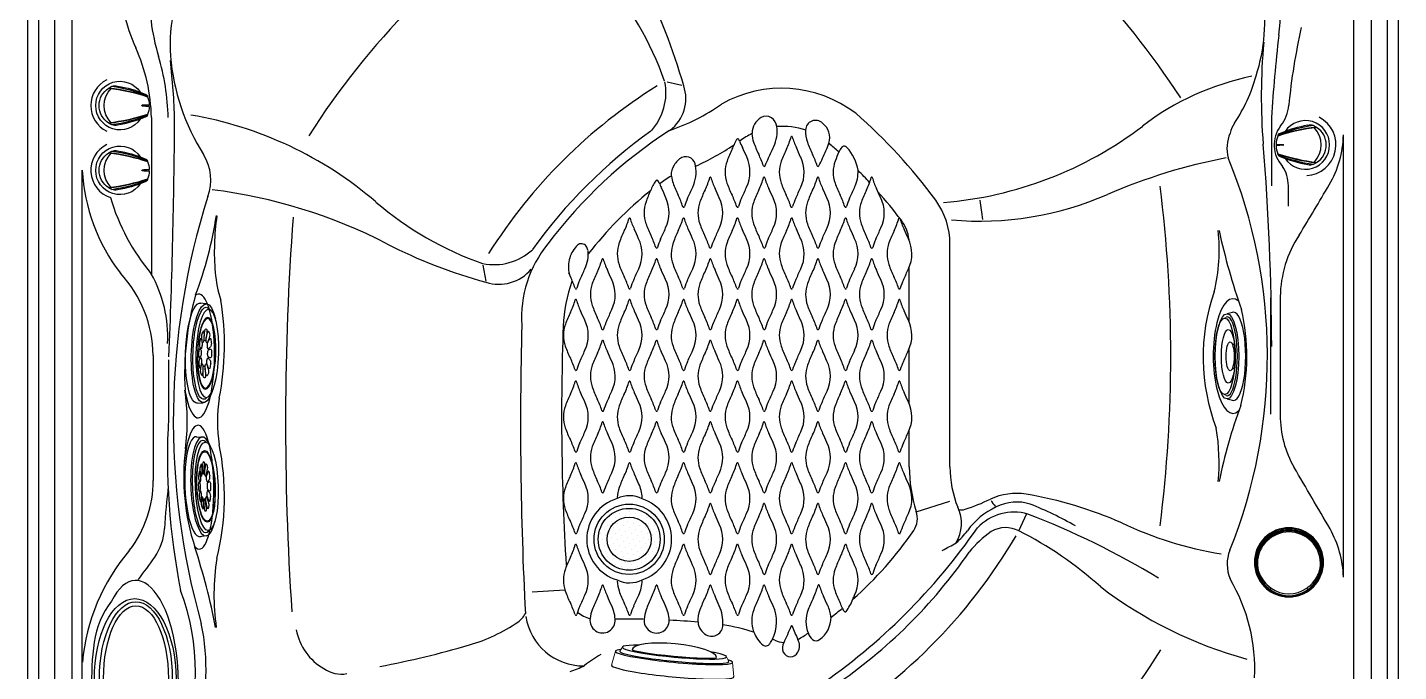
# Model space of a CAD drawing. Extents: x 0 to 77, y -21 to 126.
# Drawn here: x -0.1 to 77.5, y 24.4 to 60.8 of the extents above; entities that cross this region are included whole.
import ezdxf

# ---------------------------------------------------------------- set-up
doc = ezdxf.new("R2010")
doc.units = 0
doc.header["$MEASUREMENT"] = 0
doc.layers.add('1', color=4, linetype='Continuous')
doc.layers.add('BDIM_CYAN', color=4, linetype='Continuous')

# ---------------------------------------------------------------- blocks, each defined once
blk = doc.blocks.new('2014DJ4')
at = {"layer": '1', "color": 4, "linetype": 'Continuous'}
for p, q in [((-2.41, 1.063), (-2.495, 0.685)), ((2.495, 0.685), (2.41, 1.063))]:
    blk.add_line(p, q, dxfattribs=at)
at = {"layer": '1', "color": 3, "linetype": 'Continuous', "lineweight": 15}
for p, q in [((-2.145, 1.253), (-2.21, 1.111)), ((2.218, 1.094), (2.145, 1.253))]:
    blk.add_line(p, q, dxfattribs=at)
at = {"layer": '1', "color": 4, "linetype": 'Continuous'}
for centre, radius, start, end in [((-1.008, 0.486), 0.397, 21.89998, 51.63555), ((1.023, 0.474), 0.416, 129.00727, 157.33581)]:
    blk.add_arc(centre, radius, start, end, dxfattribs=at)
for centre, major_axis, ratio in [((0, 1.063), (-2.41, 0), 0.275784), ((0, 0.886), (-0.812, 0), 0.276352)]:
    blk.add_ellipse(centre, major_axis=major_axis, ratio=ratio, dxfattribs=at)
at = {"layer": '1', "color": 3, "linetype": 'Continuous'}
for centre, major_axis, ratio in [((0, 1.185), (-2.162, 0), 0.260629), ((0, 0.989), (1.51, 0), 0.258819)]:
    blk.add_ellipse(centre, major_axis=major_axis, ratio=ratio, dxfattribs=at)
blk.add_ellipse((0, 1.04), major_axis=(-2.228, -0.001), ratio=0.252987, start_param=6.154394, end_param=9.560892, dxfattribs=at)
at = {"layer": '1', "color": 4, "linetype": 'Continuous'}
blk.add_ellipse((0, 0.685), major_axis=(-2.495, 0), ratio=0.274041, start_param=6.159415, end_param=9.548548, dxfattribs=at)
blk = doc.blocks.new('2014S124')
at = {"layer": '1', "color": 4, "linetype": 'Continuous'}
for p, q in [((-2.902, -1.151), (-2.871, -0.798)), ((2.726, -0.801), (2.757, -1.151))]:
    blk.add_line(p, q, dxfattribs=at)
for centre, radius, start, end in [((-1.416, -0.77), 0.0473, 99.15832, 182.82541), ((-1.402, -0.769), 0.0613, 182.82541, 251.7181), ((-1.363, -1.099), 0.381, 85.90541, 99.15832), ((-1.331, -0.639), 0.0133, 139.63881, 230.93147), ((-1.094, -0.969), 0.419, 102.30616, 126.17528), ((-1.247, -0.531), 0.15, 231.95617, 254.16671), ((-1.756, -6.588), 5.884, 81.237, 85.90541), ((-0.71, 1.361), 2.117, 254.16671, 266.21492), ((-1.127, -0.964), 0.408, 78.04886, 97.92454), ((-1.462, -2.585), 2.063, 67.49842, 78.27721), ((-0.894, -0.516), 0.0301, 99.17785, 221.30698), ((-0.391, 0.306), 0.992, 238.02554, 256.89736), ((1.101, -12.868), 12.543, 97.96878, 99.17785), ((-0.866, -0.864), 0.0917, 48.933, 85.6576), ((-0.826, -0.391), 0.361, 266.21492, 280.86548), ((-0.804, -0.508), 0.242, 280.86548, 305.5063), ((-0.684, -0.697), 0.0224, 339.91621, 58.10102), ((-0.627, -0.838), 0.391, 70.50257, 91.5894), ((-0.525, -0.103), 0.566, 260.71234, 287.3942), ((-0.696, -0.886), 0.462, 39.12145, 64.43622), ((-0.358, -0.614), 0.0287, 274.49062, 41.88174), ((-0.286, -0.478), 0.0376, 128.332, 191.55559), ((-0.091, -0.438), 0.236, 191.55559, 220.05631), ((-0.226, -0.553), 0.134, 93.77125, 128.332), ((-0.168, -0.476), 0.155, 227.54611, 265.02271), ((-0.065, -3), 2.586, 86.77407, 93.77125), ((-0.078, 0.324), 0.96, 263.85909, 276.41416), ((0.028, -0.484), 0.146, 270.45555, 314.10757), ((0.07, -0.601), 0.183, 61.06306, 86.77407), ((-0.256, -0.328), 0.465, 325.8951, 339.01202), ((0.138, -0.479), 0.0434, 339.01202, 61.06306), ((0.204, -0.614), 0.0287, 138.11826, 265.50938), ((0.541, -0.886), 0.462, 115.56378, 140.87855), ((0.371, -0.103), 0.566, 252.6058, 279.28766), ((0.472, -0.838), 0.391, 88.4106, 109.49743), ((0.237, 0.306), 0.992, 283.10264, 301.97446), ((-1.256, -12.868), 12.543, 80.82215, 82.03122), ((0.53, -0.697), 0.0224, 121.89898, 200.08379), ((0.649, -0.508), 0.242, 234.4937, 259.13452), ((1.308, -2.585), 2.063, 101.72279, 112.50158), ((0.672, -0.391), 0.361, 259.13452, 273.78508), ((0.712, -0.864), 0.0917, 94.3424, 131.067), ((0.556, 1.361), 2.117, 273.78508, 285.83329), ((1.601, -6.588), 5.884, 94.09459, 98.763), ((0.74, -0.516), 0.0301, 318.69302, 80.82215), ((0.973, -0.964), 0.408, 82.07546, 101.95114), ((0.94, -0.969), 0.419, 53.82472, 77.69384), ((1.093, -0.531), 0.15, 285.83329, 308.04383), ((1.208, -1.099), 0.381, 80.84168, 94.09459), ((1.177, -0.639), 0.0133, 309.06853, 40.36119), ((1.247, -0.769), 0.0613, 288.2819, 357.17459), ((1.261, -0.77), 0.0473, 357.17459, 80.84168), ((-1.181, 0.229), 1.083, 257.21053, 266.53917), ((-1.327, -0.909), 0.0126, 97.50912, 238.93788), ((-1.028, -0.413), 0.592, 238.93788, 260.38603), ((-0.989, -3.477), 2.602, 87.27978, 97.50912), ((-0.99, 2.535), 3.397, 265.66767, 272.28747), ((-1.05, -0.539), 0.464, 260.38603, 276.11808), ((-1.602, 4.618), 5.65, 276.11808, 279.27437), ((-0.912, -1.04), 0.0135, 106.93268, 266.11582), ((-0.464, -2.514), 1.554, 97.62623, 106.93268), ((-0.391, 1.308), 2.419, 257.53073, 264.72726), ((-0.891, -1.423), 0.547, 69.49384, 87.27978), ((-0.85, -0.793), 0.0663, 265.92354, 311.88695), ((-0.827, -0.819), 0.0316, 311.88695, 48.933), ((-0.305, -0.284), 0.741, 237.7862, 241.10405), ((-0.702, -0.898), 0.0617, 279.27437, 307.87815), ((-0.574, -1.691), 0.723, 86.82516, 97.62623), ((-0.669, -0.939), 0.00905, 307.87815, 43.5431), ((-0.593, -0.55), 0.552, 267.89846, 282.19897), ((-0.588, -1.941), 0.974, 75.69297, 86.82516), ((-0.563, -0.705), 0.394, 282.79153, 304.93324), ((-0.353, -1.015), 0.0189, 320.31811, 73.09928), ((-0.293, -1.089), 0.028, 160.74005, 281.45722), ((-0.136, -1.22), 0.231, 119.92752, 142.41019), ((-0.07, 0.673), 1.802, 263.06646, 277.17717), ((-0.144, -1.417), 0.411, 94.02804, 105.10915), ((-0.075, -2.039), 1.037, 81.53371, 95.46452), ((0.061, -1.13), 0.117, 49.88276, 81.53371), ((0.027, -1.171), 0.171, 30.73636, 49.88276), ((0.155, -1.094), 0.0212, 270.83793, 30.73636), ((0.198, -1.015), 0.0189, 106.90072, 219.68189), ((0.409, -0.705), 0.394, 235.06676, 257.20847), ((0.433, -1.941), 0.974, 93.17484, 104.30703), ((0.438, -0.55), 0.552, 257.80103, 272.10154), ((0.419, -1.691), 0.723, 82.37377, 93.17484), ((0.236, 1.308), 2.419, 275.27274, 282.46927), ((0.515, -0.939), 0.00905, 136.4569, 232.12185), ((0.15, -0.284), 0.741, 298.89595, 302.2138), ((0.547, -0.898), 0.0617, 232.12185, 260.72563), ((0.309, -2.514), 1.554, 73.06732, 82.37377), ((1.448, 4.618), 5.65, 260.72563, 263.88192), ((0.737, -1.423), 0.547, 92.72022, 110.50616), ((0.672, -0.819), 0.0316, 131.067, 228.11305), ((0.695, -0.793), 0.0663, 228.11305, 274.07646), ((0.836, 2.535), 3.397, 267.71253, 274.33233), ((0.834, -3.477), 2.602, 82.49088, 92.72022), ((0.758, -1.04), 0.0135, 273.88418, 73.06732), ((0.895, -0.539), 0.464, 263.88192, 279.61397), ((0.874, -0.413), 0.592, 279.61397, 301.06212), ((1.027, 0.229), 1.083, 273.46083, 282.78947), ((1.173, -0.909), 0.0126, 301.06212, 82.49088)]:
    blk.add_arc(centre, radius, start, end, dxfattribs=at)
at = {"layer": '1', "color": 3, "linetype": 'Continuous'}
for centre, major_axis, ratio in [((-0.077, -0.651), (-2.498, 0.009), 0.259148), ((-0.073, -0.697), (-2.027, 0), 0.25727)]:
    blk.add_ellipse(centre, major_axis=major_axis, ratio=ratio, dxfattribs=at)
at = {"layer": '1', "color": 4, "linetype": 'Continuous'}
for centre, major_axis, ratio, start_param, end_param in [((-0.072, -0.799), (-2.798, 0.001), 0.271239, 5.590718, 10.215837), ((-0.073, -1.151), (-2.83, 0), 0.260205, 6.236712, 9.470532)]:
    blk.add_ellipse(centre, major_axis=major_axis, ratio=ratio, start_param=start_param, end_param=end_param, dxfattribs=at)
at = {"layer": '1', "color": 3, "linetype": 'Continuous'}
blk.add_ellipse((-0.072, -0.796), major_axis=(-2.605, 0.01), ratio=0.257336, start_param=5.994174, end_param=9.732946, dxfattribs=at)
at = {"layer": '1', "color": 4, "linetype": 'Continuous'}
blk.add_ellipse((-0.072, -0.701), major_axis=(-1.968, 0), ratio=0.258128, dxfattribs=at)
blk = doc.blocks.new('2014AV')
at = {"layer": '1', "color": 4, "linetype": 'Continuous'}
for p, q in [((0.59, 1.004), (0.59, 0.984)), ((-1.575, 0.526), (-1.575, 0.501)), ((-1.575, -0.526), (-1.575, -0.501)), ((0.59, -1.004), (0.59, -0.984))]:
    blk.add_line(p, q, dxfattribs=at)
at = {"layer": '1', "color": 3, "linetype": 'Continuous'}
for centre, radius, start, end in [((1.863, -9.907), 10.984, 96.65413, 108.31002), ((1.993, -10.4), 11.47, 96.90962, 108.19227), ((1.812, -8.247), 9.441, 98.38361, 110.96753), ((-0.553, 0), 1.42, 316.91487, 43.08513), ((1.993, 10.4), 11.47, 251.8075, 263.09064), ((1.863, 9.907), 10.984, 251.68998, 263.34587), ((1.812, 8.247), 9.441, 249.03247, 261.61639)]:
    blk.add_arc(centre, radius, start, end, dxfattribs=at)
at = {"layer": '1', "color": 4, "linetype": 'Continuous'}
for centre, radius, start, end in [((1.395, -6.282), 7.499, 99.80764, 112.33084), ((-0.026, 0), 1.375, 213.74284, 146.18679), ((0.245, 0.369), 0.749, 74.93644, 99.81969), ((-0.057, 0.071), 1.135, 55.2054, 64.04467), ((0, 0), 1.161, 301.85239, 58.14761), ((-0.289, 0), 1.391, 159.08422, 178.28568), ((-1.092, 0.334), 0.53, 153.90726, 159.32553), ((-1.341, 0.387), 0.29, 113.06827, 141.37067), ((-0.289, 0), 1.391, 181.71482, 200.91636), ((-1.092, -0.334), 0.53, 200.67447, 206.09274), ((-1.341, -0.387), 0.29, 218.62933, 246.93173), ((1.395, 6.282), 7.499, 247.66916, 260.19236), ((0.245, -0.369), 0.749, 260.18031, 285.06356), ((-0.057, -0.071), 1.135, 295.95533, 304.7946)]:
    blk.add_arc(centre, radius, start, end, dxfattribs=at)
at = {"layer": '1', "color": 2, "linetype": 'Continuous'}
for centre, radius, start, end in [((-1.716, 0), 0.0554, 311.36187, 48.63863), ((15.926, 321.236), 321.68, 266.86338, 266.93396), ((-1.28, 0), 0.0163, 273.06604, 86.93396), ((16.137, -325.179), 325.628, 93.06604, 93.13577)]:
    blk.add_arc(centre, radius, start, end, dxfattribs=at)
blk = doc.blocks.new('2014SPK')
at = {"layer": '1', "color": 4, "linetype": 'Continuous'}
blk.add_ellipse((-0.004, 0), major_axis=(0, 4.344), ratio=0.474388, dxfattribs=at)
at = {"layer": '1', "color": 2, "linetype": 'Continuous'}
blk.add_ellipse((0, 0), major_axis=(-0.003, 4.113), ratio=0.446028, dxfattribs=at)
blk = doc.blocks.new('2014L2')
at = {"layer": '1', "color": 4, "linetype": 'Continuous', "lineweight": 15}
for p, q in [((-3.443, 1.125), (-3.586, 0.323)), ((3.356, 0.323), (3.214, 1.125))]:
    blk.add_line(p, q, dxfattribs=at)
at = {"layer": '1', "color": 3, "linetype": 'Continuous', "lineweight": 15}
for p, q in [((-3.076, 1.393), (-3.203, 1.152)), ((2.997, 1.152), (2.841, 1.404))]:
    blk.add_line(p, q, dxfattribs=at)
at = {"layer": '1', "color": 3, "linetype": 'Continuous'}
for centre, major_axis, ratio, start_param, end_param in [((-0.118, 1.398), (-2.959, -0.005), 0.096023, 5.474081, 10.237444), ((-0.103, 1.152), (-3.1, 0), 0.087249, 6.191747, 9.53276), ((-0.115, 1.312), (-2.4, -0.002), 0.060609, 0, 3.117594)]:
    blk.add_ellipse(centre, major_axis=major_axis, ratio=ratio, start_param=start_param, end_param=end_param, dxfattribs=at)
at = {"layer": '1', "color": 2, "linetype": 'Continuous'}
blk.add_ellipse((-0.115, 1.312), major_axis=(-2.4, -0.002), ratio=0.230702, start_param=3.141593, end_param=6.283185, dxfattribs=at)
at = {"layer": '1', "color": 4, "linetype": 'Continuous'}
for centre, major_axis, ratio, start_param, end_param in [((-0.115, 1.125), (-3.329, 0), 0.091781, 5.867673, 9.84029), ((-0.115, 0.323), (-3.471, 0), 0.095239, 6.249456, 9.458508)]:
    blk.add_ellipse(centre, major_axis=major_axis, ratio=ratio, start_param=start_param, end_param=end_param, dxfattribs=at)
blk = doc.blocks.new('*X2')
at = {"color": 0}
for p, q in [((200.597, 336.892), (200.597, 336.892)), ((200.995, 336.76), (200.995, 336.76)), ((199.404, 336.229), (199.404, 336.229)), ((199.537, 335.832), (199.537, 335.832)), ((199.669, 336.494), (199.669, 336.494)), ((199.802, 336.097), (199.802, 336.097)), ((200.067, 336.362), (200.067, 336.362)), ((200.2, 335.964), (200.2, 335.964)), ((200.332, 336.627), (200.332, 336.627)), ((200.465, 336.229), (200.465, 336.229)), ((200.597, 335.832), (200.597, 335.832)), ((200.73, 336.494), (200.73, 336.494)), ((200.863, 336.097), (200.863, 336.097)), ((201.128, 336.362), (201.128, 336.362)), ((201.26, 335.964), (201.26, 335.964)), ((201.393, 336.627), (201.393, 336.627)), ((201.525, 336.229), (201.525, 336.229)), ((201.658, 335.832), (201.658, 335.832)), ((201.791, 336.494), (201.791, 336.494)), ((201.923, 336.097), (201.923, 336.097)), ((202.188, 336.362), (202.188, 336.362)), ((202.321, 335.964), (202.321, 335.964)), ((202.586, 336.229), (202.586, 336.229)), ((202.719, 335.832), (202.719, 335.832)), ((199.006, 335.301), (199.006, 335.301)), ((199.139, 334.903), (199.139, 334.903)), ((199.272, 335.566), (199.272, 335.566)), ((199.404, 335.169), (199.404, 335.169)), ((199.669, 335.434), (199.669, 335.434)), ((199.802, 335.036), (199.802, 335.036)), ((199.934, 335.699), (199.934, 335.699)), ((200.067, 335.301), (200.067, 335.301)), ((200.2, 334.903), (200.2, 334.903)), ((200.332, 335.566), (200.332, 335.566)), ((200.465, 335.169), (200.465, 335.169)), ((200.73, 335.434), (200.73, 335.434)), ((200.863, 335.036), (200.863, 335.036)), ((200.995, 335.699), (200.995, 335.699)), ((201.128, 335.301), (201.128, 335.301)), ((201.26, 334.903), (201.26, 334.903)), ((201.393, 335.566), (201.393, 335.566)), ((201.525, 335.169), (201.525, 335.169)), ((201.791, 335.434), (201.791, 335.434)), ((201.923, 335.036), (201.923, 335.036)), ((202.056, 335.699), (202.056, 335.699)), ((202.188, 335.301), (202.188, 335.301)), ((202.321, 334.903), (202.321, 334.903)), ((202.454, 335.566), (202.454, 335.566)), ((202.586, 335.169), (202.586, 335.169)), ((202.851, 335.434), (202.851, 335.434)), ((202.984, 335.036), (202.984, 335.036)), ((199.006, 334.241), (199.006, 334.241)), ((199.272, 334.506), (199.272, 334.506)), ((199.404, 334.108), (199.404, 334.108)), ((199.537, 334.771), (199.537, 334.771)), ((199.669, 334.373), (199.669, 334.373)), ((199.802, 333.975), (199.802, 333.975)), ((199.934, 334.638), (199.934, 334.638)), ((200.067, 334.241), (200.067, 334.241)), ((200.332, 334.506), (200.332, 334.506)), ((200.465, 334.108), (200.465, 334.108)), ((200.597, 334.771), (200.597, 334.771)), ((200.73, 334.373), (200.73, 334.373)), ((200.863, 333.975), (200.863, 333.975)), ((200.995, 334.638), (200.995, 334.638)), ((201.128, 334.241), (201.128, 334.241)), ((201.393, 334.506), (201.393, 334.506)), ((201.525, 334.108), (201.525, 334.108)), ((201.658, 334.771), (201.658, 334.771)), ((201.791, 334.373), (201.791, 334.373)), ((201.923, 333.975), (201.923, 333.975)), ((202.056, 334.638), (202.056, 334.638)), ((202.188, 334.241), (202.188, 334.241)), ((202.454, 334.506), (202.454, 334.506)), ((202.586, 334.108), (202.586, 334.108)), ((202.719, 334.771), (202.719, 334.771)), ((202.851, 334.373), (202.851, 334.373)), ((199.537, 333.71), (199.537, 333.71)), ((199.669, 333.312), (199.669, 333.312)), ((199.934, 333.578), (199.934, 333.578)), ((200.067, 333.18), (200.067, 333.18)), ((200.2, 333.843), (200.2, 333.843)), ((200.332, 333.445), (200.332, 333.445)), ((200.465, 333.047), (200.465, 333.047)), ((200.597, 333.71), (200.597, 333.71)), ((200.73, 333.312), (200.73, 333.312)), ((200.995, 333.578), (200.995, 333.578)), ((201.128, 333.18), (201.128, 333.18)), ((201.26, 333.843), (201.26, 333.843)), ((201.393, 333.445), (201.393, 333.445)), ((201.525, 333.047), (201.525, 333.047)), ((201.658, 333.71), (201.658, 333.71)), ((201.791, 333.312), (201.791, 333.312)), ((202.056, 333.578), (202.056, 333.578)), ((202.321, 333.843), (202.321, 333.843)), ((202.454, 333.445), (202.454, 333.445)), ((200.863, 332.915), (200.863, 332.915))]:
    blk.add_line(p, q, dxfattribs=at)
blk = doc.blocks.new('DRAIN')
at = {"layer": '1', "color": 2}
for radius in [1.75, 1.25]:
    blk.add_circle((0, 0), radius, dxfattribs=at)
at = {"layer": '1', "color": 3, "xscale": 0.8339416050646733, "yscale": 0.8339416050646733, "zscale": 0.8339416050646733}
blk.add_blockref('*X2', (-167.604, -279.291), dxfattribs=at)
blk = doc.blocks.new('FWPATTERN')
at = {"layer": '1', "color": 3, "linetype": 'Continuous'}
for centre, radius, start, end in [((-4.514, 3.18), 4.736, 334.31292, 343.44829), ((0.055, 1.822), 0.03, 16.06193, 163.44829), ((3.805, 2.902), 3.873, 196.06193, 205.8405), ((6.322, -2.079), 7.308, 153.9837, 159.73206), ((-30.508, -13.091), 33.984, 23.9011, 24.89258), ((1.173, -0.177), 1.819, 159.73206, 199.64161), ((-1.177, -0.177), 1.938, 334.23454, 26.17865), ((5.466, 1.355), 6.378, 199.64161, 206.26194), ((-5.227, -3.856), 5.517, 18.29259, 25.65808), ((-20.381, 8.084), 22.843, 334.78462, 336.51208), ((0.059, -2.109), 0.05, 198.29259, 344.28879), ((3.053, -2.951), 3.06, 154.78462, 164.28879)]:
    blk.add_arc(centre, radius, start, end, dxfattribs=at)
blk = doc.blocks.new('CAP HSS')
at = {"layer": 'BDIM_CYAN', "linetype": 'Continuous', "lineweight": 25}
for p, q in [((-1.841, 0.021), (-1.835, -0.081)), ((1.839, -0.021), (1.841, 0.021)), ((1.863, 0.019), (1.861, -0.022)), ((-1.362, -1.291), (-1.382, -1.311)), ((1.382, -1.311), (1.362, -1.291))]:
    blk.add_line(p, q, dxfattribs=at)
at = {"layer": 'BDIM_CYAN', "linetype": 'Continuous', "lineweight": 25, "flags": 128}
for points in [[(0, 1.924), (0, 1.946), (0, 1.957), (0, 1.967), (0, 1.976), (0, 1.982), (0, 1.987)], [(-1.786, 0.031), (-1.782, -0.108), (-1.765, -0.246), (-1.734, -0.384), (-1.704, -0.483), (-1.667, -0.58), (-1.624, -0.676), (-1.574, -0.771), (-1.5, -0.887), (-1.418, -1), (-1.325, -1.108), (-1.228, -1.207), (-1.123, -1.3), (-1.012, -1.386)], [(1.012, -1.386), (1.096, -1.322), (1.177, -1.254), (1.253, -1.183), (1.325, -1.108), (1.396, -1.027), (1.46, -0.944), (1.52, -0.859), (1.574, -0.771), (1.624, -0.676), (1.667, -0.58), (1.704, -0.483), (1.734, -0.384), (1.765, -0.246), (1.782, -0.108), (1.786, 0.031)], [(-1.835, -0.081), (-1.834, -0.092), (-1.833, -0.103)], [(-1.492, -1.019), (-1.511, -1.03), (-1.534, -1.043)], [(0.939, -1.557), (1.009, -1.51), (1.077, -1.461)], [(-0.51, -1.749), (-0.463, -1.762), (-0.418, -1.775), (-0.366, -1.79), (-0.32, -1.803), (-0.28, -1.814), (-0.248, -1.825), (-0.225, -1.834), (-0.212, -1.842), (-0.208, -1.848)], [(-0.243, -1.869), (-0.25, -1.862), (-0.26, -1.855)], [(-0.244, -1.853), (-0.237, -1.851), (-0.23, -1.849)], [(-0.23, -1.849), (-0.227, -1.848), (-0.208, -1.848)], [(-0.208, -1.848), (-0.207, -1.86), (-0.206, -1.873)], [(0.206, -1.873), (0.207, -1.86), (0.208, -1.847)], [(0.208, -1.847), (0.212, -1.842), (0.225, -1.834), (0.248, -1.824), (0.28, -1.814), (0.32, -1.802), (0.367, -1.789), (0.418, -1.775), (0.463, -1.762), (0.51, -1.749)], [(0.208, -1.847), (0.227, -1.848), (0.23, -1.849)], [(0.23, -1.849), (0.237, -1.851), (0.244, -1.853)], [(0.26, -1.855), (0.25, -1.862), (0.243, -1.869)]]:
    blk.add_lwpolyline(points, dxfattribs=at)
at = {"layer": 'BDIM_CYAN', "color": 3, "linetype": 'Continuous', "lineweight": 25, "flags": 128}
for points in [[(-1.855, -0.082), (-1.856, -0.078), (-1.863, 0.019)], [(1.534, -1.044), (1.444, -1.163), (1.344, -1.276)]]:
    blk.add_lwpolyline(points, dxfattribs=at)
at = {"layer": 'BDIM_CYAN', "linetype": 'Continuous', "lineweight": 25}
for centre, radius, start, end in [((0, 0.071), 1.955, 315, 225), ((-0.001, 0.035), 1.889, 89.96033, 178.90515), ((0, 0.026), 1.874, 17.67156, 162.32905), ((0, 0), 1.787, 0.99655, 179.00402), ((0.001, 0.035), 1.889, 1.09441, 90.03994), ((-1.905, 0.313), 0.243, 266.38932, 273.61068), ((0.005, 0.064), 1.926, 179.80106, 224.74366), ((0.008, 0.063), 1.897, 179.74788, 215.66045), ((-1.875, 0.311), 0.293, 272.34868, 276.79058), ((-0.144, 0.065), 1.697, 162.03259, 181.48445), ((-2.018, 1.087), 1.081, 279.45177, 282.38725), ((-1.717, 0.796), 0.212, 251.19916, 258.76359), ((-0.008, 0.063), 1.898, 324.33131, 0.25171), ((1.717, 0.796), 0.212, 281.23789, 288.80132), ((0.151, 0.065), 1.69, 358.47868, 18.00551), ((0.205, 0.088), 1.66, 357.60061, 17.77888), ((2.018, 1.087), 1.081, 257.61327, 260.54889), ((1.876, 0.308), 0.29, 263.10903, 267.59711), ((1.905, 0.313), 0.243, 266.38566, 273.61434), ((-1.886, 0.973), 1.055, 271.63444, 272.7737), ((0.183, 0.126), 2.028, 186.46352, 214.35879), ((-0.2, 0.129), 2.044, 325.83152, 355.79998), ((-0.256, 0.093), 2.12, 327.58529, 356.89599), ((1.889, 1.003), 1.025, 267.20913, 268.45087), ((0.178, 0.128), 2.025, 214.4818, 222.81714), ((0, 0.071), 1.955, 225, 262.86), ((-1.398, -1.228), 0.0729, 299.53504, 318.16942), ((0.006, 0.065), 1.927, 224.74189, 239.51773), ((-1.111, -1.545), 0.355, 123.63136, 130.95591), ((0.026, 0.036), 1.898, 223.77291, 233.42736), ((0.097, 0.047), 1.911, 222.71086, 232.10173), ((-0.954, -1.611), 0.195, 129.48983, 140.71871), ((-0.026, -0.03), 1.813, 233.52835, 238.95907), ((-1.369, -1.138), 0.435, 312.12544, 325.23611), ((-0.058, -0.134), 1.673, 232.45357, 238.21694), ((0, 0.012), 1.725, 234.09825, 305.89994), ((0.006, 0.001), 1.85, 301.07397, 316.31317), ((-0.006, 0.065), 1.927, 300.47082, 315.25784), ((1.368, -1.139), 0.434, 214.75655, 227.91499), ((-0.12, 0.077), 1.949, 307.90664, 325.76757), ((-0.14, 0.096), 1.977, 308.02708, 325.6398), ((1.398, -1.228), 0.0726, 221.84546, 240.47622), ((-1.003, -1.561), 0.0467, 312.1656, 331.44271), ((0.003, 0.059), 1.92, 239.50789, 254.0239), ((-0.843, -1.659), 0.14, 132.93848, 147.20533), ((-0.022, -0.022), 1.822, 238.96483, 244.61249), ((-0.048, -0.117), 1.693, 238.23708, 244.18937), ((-0.707, -1.714), 0.107, 137.08358, 154.62222), ((0.001, 0.027), 1.876, 244.60289, 253.84105), ((0.001, -0.035), 1.788, 243.91112, 253.39974), ((-0.569, -1.762), 0.05, 330.79307, 345.14281), ((-1.348, -5.514), 3.817, 73.43558, 77.55098), ((-0.403, -1.81), 0.123, 150.35724, 163.79525), ((-3.547, -13.057), 11.681, 73.57301, 74.9843), ((-0.256, -1.825), 0.0305, 262.30801, 294.0265), ((-0.039, -0.217), 1.665, 262.96088, 264.24706), ((0, 0.068), 1.952, 263.94719, 276.05297), ((0.039, -0.217), 1.664, 275.75289, 277.03839), ((2.077, -7.834), 6.255, 104.40295, 107.03959), ((0.256, -1.825), 0.0305, 245.94436, 277.6928), ((1.353, -5.53), 3.834, 102.45855, 106.55655), ((-0.001, -0.035), 1.788, 286.59971, 296.07126), ((0.402, -1.81), 0.124, 16.20676, 29.51241), ((-0.001, 0.027), 1.877, 286.16073, 295.3803), ((0.57, -1.762), 0.0506, 194.86909, 209.06028), ((-0.003, 0.058), 1.919, 285.9765, 300.47968), ((0.05, -0.12), 1.689, 295.7886, 301.75312), ((0.706, -1.714), 0.108, 25.36401, 42.77074), ((0.023, -0.023), 1.821, 295.3713, 301.02149), ((0.867, -1.64), 0.11, 30.85295, 49.06378), ((1.002, -1.561), 0.0467, 208.54343, 227.81846)]:
    blk.add_arc(centre, radius, start, end, dxfattribs=at)
at = {"layer": 'BDIM_CYAN', "color": 3, "linetype": 'Continuous', "lineweight": 25}
for centre, radius, start, end in [((0.001, 0.066), 1.921, 90.01764, 179.86365), ((0, 0.028), 1.846, 17.6775, 162.32311), ((0, 0), 1.854, 18.48756, 161.51305), ((-0.001, 0.066), 1.921, 0.13572, 89.98293), ((-0.207, 0.089), 1.657, 162.20468, 182.41794), ((-0.005, 0.064), 1.926, 315.25583, 0.19939), ((0.225, 0.079), 2.087, 184.43715, 212.55218), ((0.021, 0.03), 1.889, 214.63613, 223.76166), ((0, 0.071), 1.955, 277.13935, 315), ((0, 0.01), 1.828, 244.574, 295.41429)]:
    blk.add_arc(centre, radius, start, end, dxfattribs=at)
blk = doc.blocks.new('19-H HL')
at = {"layer": '1', "color": 3, "linetype": 'Continuous'}
for p, q in [((0.649, 42.035), (0.649, 69.535)), ((1.535, 69.535), (1.535, 42.035)), ((2.535, 14.535), (2.535, 69.535)), ((75.035, 14.535), (75.035, 69.535)), ((76.035, 42.035), (76.035, 69.535)), ((76.921, 69.535), (76.921, 42.035)), ((36.198, 58.292), (37.021, 58.092)), ((7.016, 56.265), (7.016, 47.418)), ((70.389, 56.265), (70.389, 52.412)), ((71.335, 51.251), (71.335, 52.412)), ((19.645, 49.46), (19.653, 49.456)), ((52.191, 36.518), (52.191, 49.105)), ((25.762, 47.914), (25.928, 47.021)), ((70.343, 39.504), (70.343, 46.066)), ((7.117, 42.816), (7.117, 39.285)), ((0.649, 14.535), (0.649, 42.035)), ((1.535, 42.035), (1.535, 14.535)), ((3.074, 42.035), (3.074, 22.391)), ((8.008, 39.285), (8.008, 42.566)), ((76.035, 14.535), (76.035, 42.035)), ((76.921, 42.035), (76.921, 14.535)), ((7.117, 39.285), (7.117, 35.754)), ((50.288, 33.969), (52.175, 34.571)), ((56.095, 32.902), (56.534, 33.876)), ((30.403, 29.55), (28.549, 29.437))]:
    blk.add_line(p, q, dxfattribs=at)
at = {"layer": '1', "color": 2, "linetype": 'Continuous'}
for p, q in [((74.453, 42.035), (74.453, 55.281)), ((3.101, 42.035), (3.101, 53.3)), ((49.891, 44.72), (49.891, 47.764)), ((49.891, 40.105), (49.891, 43.149)), ((3.101, 25.27), (3.101, 42.035)), ((74.453, 30.288), (74.453, 42.035)), ((49.891, 36.518), (49.891, 38.584))]:
    blk.add_line(p, q, dxfattribs=at)
at = {"layer": '1', "color": 4, "linetype": 'Continuous'}
blk.add_lwpolyline([(71.775, 84.07), (5.795, 84.07, 0.207926), (0, 78.275), (0, 5.795, 0.207717), (5.795, 0), (71.775, 0, 0.207968), (77.57, 5.795), (77.57, 78.275, 0.207956)], format="xyb", close=True, dxfattribs=at)
at = {"layer": '1', "color": 2, "linetype": 'Continuous'}
blk.add_circle((34.043, 32.424), 1.987, dxfattribs=at)
for centre, radius, start, end in [((23.927, 30.373), 49.362, 33.17247, 54.07265), ((51.475, 32.862), 42.004, 122.31034, 147.82926), ((103.865, 57.487), 34.062, 174.88535, 184.59783), ((-31.263, 55.058), 39.605, 1.51873, 6.42432), ((5.213, 56.943), 1.626, 116.60504, 243.39496), ((-389.024, 58.961), 397.362, 357.66143, 359.5886), ((72.278, 54.731), 1.75, 273.04687, 62.54296), ((43.09, 51.136), 4.716, 116.35046, 126.04788), ((42.754, 51.769), 4, 71.13339, 95.08229), ((5.213, 53.283), 1.626, 116.60273, 251.36379), ((32.085, 66.417), 14.106, 293.89925, 304.03246), ((26.447, 32.947), 28.903, 47.70261, 49.09483), ((-78.564, 42.816), 148.957, 0.19194, 4.59783), ((38.051, 49.842), 3.514, 117.61615, 130.51971), ((26.447, 32.947), 28.903, 42.82932, 44.6849), ((48.633, 35.437), 21.398, 128.71569, 142.18971), ((26.447, 32.947), 28.903, 37.33685, 41.42705), ((-11.657, 42.785), 76.339, 352.77714, 7.22836), ((16.427, 55.266), 12.251, 196.71498, 219.71511), ((176.212, 38.972), 161.607, 175.86229, 183.77885), ((47.629, 49.105), 2.261, 6.91389, 37.33685), ((0.67, 43.867), 7.27, 357.10737, 29.42011), ((38.724, 44.16), 8.418, 160.23577, 177.91418), ((169.467, 39.398), 139.247, 177.91418, 183.47616), ((58.588, 36.567), 8.698, 180.32361, 197.14552), ((46.099, 30.86), 38.405, 173.13019, 176.75973), ((49.12, 33.598), 1.226, 326.11391, 19.29072), ((4.619, 33.208), 3.141, 325.2659, 356.75973), ((32.473, 45.097), 21.459, 311.53122, 325.40766), ((-22.986, 52.348), 36.733, 322.82117, 325.2659), ((8.58, 25.939), 4.854, 141.98606, 172.16211), ((27.038, 28.792), 1.266, 304.36729, 333.25976), ((32.195, 29.495), 1.594, 227.88951, 256.88736), ((32.508, 45.054), 21.403, 307.25284, 309.44713), ((18.392, 27.917), 3.241, 190.94829, 239.92748), ((22.333, 35.672), 9.601, 286.13801, 304.36729), ((34.019, -16.208), 44.119, 88.93522, 90.94343), ((34, -17.009), 44.92, 84.96962, 87.02788), ((37.639, 16.407), 11.306, 72.15886, 81.29866), ((18.398, 24.588), 14.764, 172.16211, 192.97332), ((9.251, 80.883), 56.667, 280.87332, 286.13801), ((42.858, 27.952), 1.364, 245.28855, 267.56112), ((35.847, 40.032), 15.367, 300.24962, 302.81511), ((41.889, 10.844), 17.788, 122.11176, 125.6607), ((30.151, 47.303), 40.002, 302.69223, 328.1194), ((17.771, 26.573), 1.772, 235.53356, 279.92949), ((29.559, 28.749), 3.97, 286.67083, 299.50185)]:
    blk.add_arc(centre, radius, start, end, dxfattribs=at)
at = {"layer": '1', "color": 3, "linetype": 'Continuous'}
for centre, radius, start, end in [((16.201, 60.41), 8.133, 145.84789, 184.72818), ((15.902, 64.617), 10.722, 181.61657, 204.26355), ((19.104, 63.246), 12.206, 177.63188, 196.68878), ((18.615, 52.171), 18.49, 19.44822, 41.16608), ((4.097, 48.613), 34.357, 15.97084, 26.72972), ((51.571, 63.23), 19.364, 353.13928, 1.79523), ((59.686, 61.783), 10.32, 342.18453, 8.60634), ((106.501, 53.533), 35.311, 167.19095, 174.42905), ((142.222, 52.323), 71.941, 173.13928, 176.85914), ((-3.063, 56.069), 10.081, 1.11472, 24.26355), ((-5.137, 55.978), 13.102, 1.25403, 16.68878), ((20.329, 60.751), 12.275, 184.72818, 212.38665), ((32.914, 57.673), 3.209, 317.98728, 11.07525), ((72.313, 43.702), 15.203, 101.52149, 127.33871), ((60.727, 61.029), 9.106, 326.11817, 344.70084), ((51.658, 32.412), 30.252, 121.99584, 147.69211), ((35.017, 57.338), 2.234, 306.91096, 19.02279), ((42.669, 51.019), 6.903, 52.64086, 119.54345), ((32.834, 66.106), 11.128, 288.3265, 305.30615), ((69.353, 57.081), 2.007, 320.37333, 356.56309), ((5.607, 35.038), 21.678, 49.38421, 80.32107), ((42.032, 55.378), 1.035, 119.85682, 180.41315), ((41.783, 55.817), 0.531, 55.01884, 121.04679), ((41.656, 55.636), 0.752, 8.93715, 55.01884), ((44.59, 55.542), 0.567, 46.43871, 177.95384), ((44.351, 55.123), 1.042, 342.7941, 52.82919), ((27.297, 33.962), 29.848, 36.20284, 49.05283), ((69.777, 54.952), 1.795, 146.11817, 166.03106), ((52.007, 32.072), 28.793, 125.53434, 144.45286), ((50.844, 33.07), 26.753, 122.87881, 143.12617), ((42.796, 55.482), 1.819, 184.02867, 199.64161), ((40.337, 55.502), 2.077, 335.10674, 6.92497), ((45.84, 55.482), 1.819, 177.48982, 199.64161), ((50.089, 72.835), 21.44, 274.65786, 307.33871), ((69.97, 54.54), 2.111, 156.40104, 195.16037), ((72.321, 54.72), 1.787, 142.75126, 222.78828), ((68.59, 55.441), 5.865, 329.56782, 358.44232), ((46.437, 51.275), 7.308, 153.9837, 159.73206), ((35.602, 56.533), 4.736, 334.31292, 337.59042), ((41.953, 53.974), 2.112, 150.2242, 159.0955), ((40.186, 54.985), 0.0761, 39.88725, 150.2242), ((40.083, 54.899), 0.21, 11.52021, 39.88725), ((47.201, 57.764), 7.466, 202.27757, 205.29375), ((29.184, 49.17), 12.495, 22.92605, 25.62638), ((47.09, 57.015), 6.378, 199.64161, 206.26194), ((26.481, 61.365), 17.121, 334.48163, 336.82832), ((50.134, 57.015), 6.378, 199.64161, 206.26194), ((36.517, 58.162), 9.443, 333.66293, 339.23499), ((42.754, 51.769), 4, 49.09483, 49.59438), ((52.553, 51.275), 7.308, 155.37809, 159.73206), ((46.507, 54.143), 0.623, 134.83673, 163.568), ((46.21, 54.442), 0.202, 40.51001, 134.83673), ((44.531, 52.885), 2.491, 9.22291, 42.64504), ((7.714, 52.75), 2.664, 339.04017, 32.38665), ((37.412, 53.038), 0.993, 146.86297, 183.58929), ((37.755, 52.814), 1.403, 121.14606, 146.86297), ((37.237, 53.49), 0.564, 3.16231, 111.55594), ((35.89, 53.176), 1.938, 334.23454, 10.79506), ((41.288, 53.176), 1.819, 159.73206, 199.64161), ((38.858, 53.195), 2.019, 334.76018, 24.67653), ((36.397, 51.803), 5.517, 18.29259, 25.65808), ((41.683, 53.551), 0.05, 198.29259, 344.28879), ((29.671, 59.189), 13.319, 334.88993, 337.01781), ((39.441, 51.803), 5.517, 18.29259, 25.65808), ((44.727, 53.551), 0.05, 198.29259, 344.28879), ((41.164, 55.501), 4.11, 331.46355, 338.17677), ((47.404, 53.176), 1.819, 159.73206, 199.64161), ((73.73, 22.834), 31.707, 100.73446, 113.47206), ((40.72, 42.781), 29.43, 338.10097, 22.38402), ((13.621, 53.873), 10.536, 183.11858, 217.48675), ((38.239, 53.176), 1.819, 187.25292, 199.64161), ((45.054, 53.176), 1.938, 334.23454, 3.20224), ((69.332, 52.412), 2.002, 0.00029, 33.11283), ((6.811, 22.899), 29.512, 62.74077, 82.92868), ((-1.826, 66.323), 39.699, 338.07468, 339.07546), ((38.024, 50.994), 3, 145.70961, 157.67829), ((35.613, 52.638), 0.0808, 51.62828, 145.70961), ((35.07, 52.246), 0.748, 20.96075, 37.5484), ((45.328, 56.707), 10.439, 203.68409, 205.14337), ((25.845, 47.447), 11.132, 22.64658, 25.68015), ((42.533, 54.709), 6.378, 199.64161, 206.26194), ((16.685, 61.438), 22.843, 334.78462, 336.51208), ((45.582, 54.709), 6.378, 199.64161, 206.26194), ((19.734, 61.438), 22.843, 334.78462, 336.51208), ((51.698, 54.709), 6.378, 199.64161, 206.26194), ((25.85, 61.438), 22.843, 334.78462, 336.51208), ((-177.889, 200.235), 291.727, 328.91487, 329.56782), ((50.515, 39.112), 42.263, 162.53359, 195.72461), ((31.967, 65.775), 18.815, 229.38421, 250.71851), ((36.708, 50.87), 1.819, 159.73206, 199.64161), ((34.239, 50.897), 2.058, 335.00218, 23.98248), ((31.84, 49.497), 5.517, 18.29259, 25.65808), ((37.126, 51.245), 0.05, 198.29259, 344.28879), ((40.12, 50.403), 3.06, 154.78462, 164.28879), ((34.889, 49.497), 5.517, 18.29259, 25.65808), ((40.175, 51.245), 0.05, 198.29259, 344.28879), ((43.169, 50.403), 3.06, 154.78462, 164.28879), ((41.005, 49.497), 5.517, 18.29259, 25.65808), ((46.291, 51.245), 0.05, 198.29259, 344.28879), ((49.285, 50.403), 3.06, 154.78462, 164.28879), ((48.001, 49.116), 4.191, 359.85145, 36.20284), ((53.854, 68.609), 18.197, 265.04667, 293.47206), ((-255122.484, -33227.082), 257337.252, 7.43001594, 7.4302584), ((-10.518, 53.917), 21.449, 339.06559, 351.47212), ((24.56, 48.704), 13.987, 171.75767, 184.8738), ((41.002, 52.402), 6.378, 199.64161, 206.26194), ((15.154, 59.132), 22.843, 334.78462, 336.51208), ((57.705, 48.777), 9.721, 345.9429, 6.48022), ((103.301, 57.682), 36.724, 192.25944, 199.5152), ((33.307, 74.323), 28.337, 242.74077, 254.93004), ((34.559, 44.951), 6.602, 140.80314, 183.69625), ((32.25, 47.846), 1.648, 133.08812, 162.6625), ((31.341, 48.817), 0.319, 33.23086, 133.08812), ((31.036, 48.617), 0.684, 12.80417, 33.23086), ((30.309, 47.191), 5.517, 18.29259, 25.65808), ((35.595, 48.939), 0.05, 198.29259, 344.28879), ((38.589, 48.096), 3.06, 154.78462, 164.28879), ((77.33, 46.051), 6.455, 146.5038, 179.21048), ((26.404, 51.13), 3.181, 258.20962, 312.84837), ((32.265, 47.842), 1.664, 162.6625, 195.30156), ((29.792, 48.564), 1.938, 334.23454, 5.47187), ((0.133, 42.719), 6.984, 0.79474, 42.76166), ((17.483, 48.101), 6.885, 184.8738, 198.30268), ((26.68, 49.206), 2.364, 251.7413, 320.47128), ((36.436, 50.096), 6.378, 204.12785, 206.26194), ((10.588, 56.825), 22.843, 334.78462, 336.51208), ((25.743, 44.885), 5.517, 18.29259, 25.65808), ((31.029, 46.632), 0.05, 198.29259, 344.28879), ((34.023, 45.79), 3.06, 154.78462, 164.28879), ((25.587, 41.732), 16.695, 164.28912, 183.02649), ((-4.648, 43.423), 15.797, 348.96859, 9.1642), ((77.755, 42.726), 11.243, 160.84202, 200.96009), ((1161242.775, 41.001), 1161171.899, 179.999746439, 180.000076325), ((57.421, 42.785), 11.568, 345.98575, 13.13709), ((238.539, 38.926), 210.642, 178.47678, 182.91276), ((-3.253, 39.087), 12.295, 352.75019, 8.25002), ((19.139, 39.07), 8.388, 170.87564, 188.90947), ((95.94, 29.837), 29.12, 159.60763, 168.40795), ((46.425, 37.08), 38.505, 176.70407, 191.30418), ((76.8, 39.43), 5.924, 179.76783, 209.81164), ((56.245, 36.807), 11.173, 354.2987, 9.77915), ((21.563, 35.93), 12.721, 172.75019, 198.12497), ((-3.455, 34.853), 14.601, 346.0348, 11.52753), ((29.5, 38.084), 4.736, 334.31292, 343.44829), ((34.068, 36.726), 0.03, 16.06193, 163.44829), ((37.819, 37.806), 3.873, 196.06193, 205.8405), ((58.271, 36.518), 6.08, 180.0016, 202.02522), ((-754.343, -449.384), 958.305, 30.224376, 30.46479), ((0.614, 35.754), 6.503, 322.62273, 0.00093), ((40.335, 32.825), 7.308, 153.9837, 159.73206), ((3.506, 21.813), 33.984, 23.9011, 24.89258), ((35.186, 34.727), 1.819, 159.73206, 178.06278), ((32.837, 34.727), 1.938, 1.31858, 26.17865), ((55.981, 31.27), 3.743, 82.02923, 113.69062), ((52.591, 12.135), 23.174, 66.2931, 80.28778), ((34.043, 32.424), 2.4, 106.64918, 253.34529), ((34.053, 33.336), 1.553, 62.05045, 116.69469), ((34.043, 32.424), 2.4, 287.92005, 72.09596), ((50.735, 33.332), 2.105, 327.88009, 25.50624), ((50.064, 43.611), 9.946, 287.43538, 296.33949), ((56.426, 30.631), 3.964, 114.044, 144.97231), ((55.679, 35.25), 1.321, 208.45219, 225.67704), ((55.969, 31.966), 2.563, 72.55393, 116.87679), ((48.531, 14.079), 21.926, 60.59894, 68.01991), ((52.85, 34.653), 0.565, 254.37133, 290.08425), ((55.825, 31.07), 2.886, 74.44161, 136.02865), ((40.07, -9.186), 46.102, 58.73551, 68.9899), ((24.703, 53.256), 35.368, 304.52495, 325.20623), ((29.418, 48.149), 30.724, 300.02707, 329.63707), ((49.987, 35.253), 3.962, 310.27076, 323.68465), ((57.734, 28.167), 5.686, 124.35115, 141.63014), ((55.347, 31.445), 1.637, 62.84656, 120.12195), ((46.311, 13.678), 21.571, 48.16758, 63.02807), ((70.828, 52.099), 20.76, 244.55165, 260.86678), ((68.448, 30.079), 6.009, 1.98811, 29.24334), ((14.409, 24.434), 11.349, 139.4859, 174.7693), ((-25.841, 20.413), 37.158, 10.90943, 18.12497), ((41.718, 33.472), 4.736, 334.31292, 343.44829), ((46.286, 32.114), 0.03, 16.06193, 163.44829), ((50.037, 33.194), 3.873, 196.06193, 205.8405), ((44.897, 45.201), 15.059, 297.10815, 300.53549), ((70.011, 31.006), 2.139, 158.10097, 202.71267), ((23.578, 29.282), 13.025, 170.9582, 188.15562), ((29.253, 48.315), 29.21, 304.15799, 325.32572), ((52.553, 28.213), 7.308, 153.9837, 159.73206), ((15.724, 17.201), 33.984, 23.9011, 24.89258), ((47.404, 30.115), 1.819, 159.73206, 199.64161), ((45.054, 30.115), 1.938, 334.23454, 26.17865), ((-3.73, 24.88), 13.241, 339.47965, 20.57059), ((27.978, 31.165), 4.736, 334.31292, 343.44829), ((32.546, 29.808), 0.03, 16.06193, 163.44829), ((36.297, 30.888), 3.873, 196.06193, 205.8405), ((34.053, 31.515), 1.556, 243.35659, 297.90875), ((35.186, 30.115), 1.819, 181.74861, 199.64161), ((39.48, 31.647), 6.378, 199.64161, 206.26194), ((32.837, 30.115), 1.938, 334.23454, 358.84746), ((31.022, 31.165), 4.736, 334.31292, 343.44829), ((35.59, 29.808), 0.03, 16.06193, 163.44829), ((39.341, 30.888), 3.873, 196.06193, 205.8405), ((34.066, 31.165), 4.736, 334.31292, 343.44829), ((38.634, 29.808), 0.03, 16.06193, 163.44829), ((42.385, 30.888), 3.873, 196.06193, 205.8405), ((37.11, 31.165), 4.736, 334.31292, 343.44829), ((41.678, 29.808), 0.03, 16.06193, 163.44829), ((45.429, 30.888), 3.873, 196.06193, 205.8405), ((40.197, 31.183), 4.736, 334.31292, 343.44829), ((44.766, 29.825), 0.03, 16.06193, 163.44829), ((48.516, 30.905), 3.873, 196.06193, 205.8405), ((51.698, 31.647), 6.378, 199.64161, 206.26194), ((75.241, 48.757), 23.932, 232.57829, 254.87036), ((59.43, 25.075), 10.009, 357.23848, 30.67263), ((38.813, 25.907), 7.308, 153.9837, 159.73206), ((1.984, 14.895), 33.984, 23.9011, 24.89258), ((28.787, 26.436), 5.517, 18.29259, 25.65808), ((13.632, 38.376), 22.843, 334.78462, 336.51208), ((41.857, 25.907), 7.308, 153.9837, 159.73206), ((5.028, 14.895), 33.984, 23.9011, 24.89258), ((44.901, 25.907), 7.308, 153.9837, 159.73206), ((8.072, 14.895), 33.984, 23.9011, 24.89258), ((47.945, 25.907), 7.308, 153.9837, 159.73206), ((11.116, 14.895), 33.984, 23.9011, 24.89258), ((51.033, 25.924), 7.308, 153.9837, 159.73206), ((14.203, 14.912), 33.984, 23.9011, 24.89258), ((41.005, 26.436), 5.517, 22.37531, 25.65808), ((43.372, 30.423), 3.607, 324.7212, 337.33587), ((25.85, 38.376), 22.843, 335.83604, 336.51208), ((31.457, 28.568), 3.302, 188.96473, 270.24139), ((32.54, 27.843), 0.714, 171.37168, 4.90574), ((33.124, 27.884), 1.291, 154.54476, 177.06121), ((31.314, 27.809), 1.938, 359.58109, 26.17865), ((34.073, 28.183), 0.05, 198.29259, 344.28879), ((37.067, 27.341), 3.06, 154.78462, 164.28879), ((37.153, 27.69), 2.278, 160.81505, 174.66006), ((34.017, 27.691), 2.297, 3.99931, 25.05062), ((39.752, 27.808), 1.819, 159.73206, 182.21376), ((36.962, 27.686), 2.389, 357.54, 24.16509), ((42.796, 27.808), 1.819, 159.73206, 199.64161), ((40.216, 27.755), 2.169, 333.11969, 24.775), ((45.844, 27.784), 1.798, 158.04008, 202.15126), ((43.909, 28.015), 1.552, 305.90667, 0.02511), ((43.61, 27.855), 1.857, 4.94307, 26.40756), ((46.673, 28.739), 0.605, 200.57031, 221.92772), ((46.267, 28.375), 0.0601, 221.92772, 324.7212), ((-1.969, 25.121), 12.073, 343.11312, 12.13062), ((35.595, 27.838), 0.713, 174.3256, 1.04517), ((38.835, 27.815), 0.9, 184.94271, 241.16638), ((38.709, 27.588), 0.64, 241.16638, 359.59709), ((47.09, 29.341), 6.378, 199.64161, 199.86788), ((42.583, 27.668), 1.562, 198.60475, 231.65965), ((27.555, 33.916), 16.914, 334.35707, 337.7454), ((43.237, 27.501), 0.03, 16.06193, 163.44829), ((49.665, 29.814), 6.801, 199.80541, 206.7047), ((41.769, 26.644), 0.254, 232.327, 330.13169), ((41.218, 27.183), 1.019, 319.53421, 336.32927), ((37.639, 16.407), 11.306, 65.71961, 66.47657), ((43.316, 26.273), 0.605, 148.82216, 202.48722), ((42.898, 26.392), 0.78, 332.63161, 27.86037), ((44.886, 27.338), 0.745, 197.23129, 230.6016), ((44.619, 27.013), 0.324, 230.6016, 308.15584), ((43.176, 26.248), 0.467, 205.3442, 332.63161)]:
    blk.add_arc(centre, radius, start, end, dxfattribs=at)
for centre, major_axis, ratio, start_param, end_param in [((9.68, 42.786), (0.022, 3.499), 0.257987, 2.154484, 6.509055), ((68.198, 42.785), (-0.001, 3.242), 0.342947, 5.984418, 9.738373), ((9.683, 35.367), (-0.038, 3.502), 0.246972, 2.831358, 7.501635)]:
    blk.add_ellipse(centre, major_axis=major_axis, ratio=ratio, start_param=start_param, end_param=end_param, dxfattribs=at)
at = {"layer": '1', "color": 2, "linetype": 'Continuous'}
blk.add_ellipse((6.268, 24.61), major_axis=(-0.173, 5.487), ratio=0.412981, start_param=3.02153, end_param=6.934908, dxfattribs=at)
at = {"layer": '1', "color": 3, "linetype": 'Continuous'}
blk.add_ellipse((6.102, 24.523), major_axis=(-0.033, 4.546), ratio=0.509043, dxfattribs=at)
at = {"layer": '1', "color": 1, "linetype": 'Continuous', "xscale": -1}
for p in [(5.213, 56.943), (5.213, 53.283)]:
    blk.add_blockref('2014AV', p, dxfattribs=at)
at = {"layer": '1', "color": 1, "linetype": 'Continuous'}
for name, p in [('2014AV', (72.321, 54.72)), ('2014SPK', (6.14, 24.55))]:
    blk.add_blockref(name, p, dxfattribs=at)
at = {"layer": '1', "color": 3, "linetype": 'Continuous'}
for p in [(43.183, 53.353), (38.58, 51.047), (41.624, 51.047), (44.668, 51.047), (47.712, 51.047), (34.014, 48.741), (37.067, 48.741), (40.116, 48.741), (43.183, 48.741), (46.231, 48.741), (49.275, 48.741), (32.492, 46.435), (35.536, 46.435), (38.58, 46.435), (41.624, 46.435), (44.668, 46.435), (47.712, 46.435), (30.97, 44.129), (34.014, 44.129), (37.067, 44.129), (40.116, 44.129), (43.183, 44.129), (46.231, 44.129), (49.275, 44.129), (32.492, 41.823), (35.536, 41.823), (38.58, 41.823), (41.624, 41.823), (44.668, 41.823), (47.712, 41.823), (30.97, 39.516), (34.014, 39.517), (37.067, 39.517), (40.116, 39.517), (43.183, 39.517), (46.231, 39.517), (49.275, 39.517), (32.492, 37.21), (35.536, 37.21), (38.58, 37.21), (41.624, 37.21), (44.668, 37.21), (47.712, 37.21), (30.97, 34.904), (37.067, 34.904), (40.116, 34.904), (43.183, 34.904), (46.231, 34.904), (49.275, 34.904), (38.58, 32.598), (41.624, 32.598), (44.668, 32.598), (47.712, 32.598), (30.97, 30.292), (37.067, 30.292), (40.116, 30.292), (43.183, 30.292)]:
    blk.add_blockref('FWPATTERN', p, dxfattribs=at)
at = {"layer": '1', "color": 1, "linetype": 'Continuous', "xscale": -1, "rotation": 268.0768230812915}
blk.add_blockref('2014S124', (10.835, 42.985), dxfattribs=at)
at = {"layer": '1', "color": 1, "linetype": 'Continuous'}
for name, p, rotation in [('2014DJ4', (68.927, 42.769), 90), ('2014S124', (10.8, 35.366), 272.2127374132447), ('2014L2', (36.587, 24.646), 354.5401886315517)]:
    blk.add_blockref(name, p, dxfattribs=dict(at, rotation=rotation))
at = {"layer": '1'}
for name, p in [('DRAIN', (34.043, 32.424)), ('CAP HSS', (71.368, 31.051))]:
    blk.add_blockref(name, p, dxfattribs=at)

msp = doc.modelspace()

# ---------------------------------------------------------------- block references
at = {"layer": '1'}
msp.add_blockref('19-H HL', (-0.093, -0.512), dxfattribs=at)

doc.saveas('drawing.dxf')
